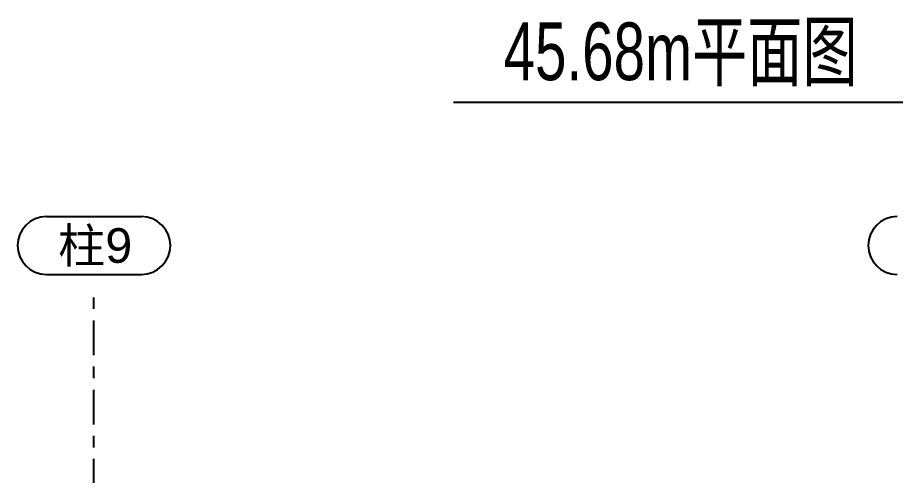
# Model space of a CAD drawing. Extents: x -29293 to 30124, y -19360 to 22650.
# Drawn here: x -4264 to 3332, y -2503 to 1465 of the extents above; entities that cross this region are included whole.
import ezdxf

# ---------------------------------------------------------------- set-up
doc = ezdxf.new("R2010")
doc.units = 0
doc.linetypes.add('XKITLINE00', pattern=[0])
doc.linetypes.add('XKITLINE03', pattern=[6, 3, -1, 1, -1])
doc.layers.add('grid', color=7, linetype='CONTINUOUS')
doc.layers.add('view', color=7, linetype='CONTINUOUS')
doc.styles.add('STYLE_1', font='arial.ttf', dxfattribs={"height": 0.2})

# ---------------------------------------------------------------- blocks, each defined once
blk = doc.blocks.new('*D1178')
at = {"layer": 'grid', "color": 4, "linetype": 'XKITLINE00'}
for p, q in [((993.194, 1550.855), (1001.418, 1550.855)), ((993.194, 1545.855), (1001.418, 1545.855))]:
    blk.add_line(p, q, dxfattribs=at)
at = {"layer": 'grid', "color": 4, "linetype": 'XKITLINE03'}
blk.add_line((997.306, 1376.855), (997.306, 1544.855), dxfattribs=at)
at = {"layer": 'grid', "color": 4, "linetype": 'XKITLINE00'}
for centre, start, end in [((993.194, 1548.355), 90, -90), ((1001.418, 1548.355), -90, 90)]:
    blk.add_arc(centre, 2.5, start, end, dxfattribs=at)
at = {"layer": 'grid', "color": 4, "style": 'STYLE_1'}
blk.add_text('柱9', height=3, dxfattribs=at).set_placement((994.194, 1546.855))
blk = doc.blocks.new('*D1179')
at = {"layer": 'grid', "color": 4, "linetype": 'XKITLINE00'}
blk.add_arc((1066.806, 1548.355), 2.5, 90, -90, dxfattribs=at)

msp = doc.modelspace()

# ---------------------------------------------------------------- linework, layer by layer
at = {"layer": 'view', "color": 1, "linetype": 'XKITLINE00'}
msp.add_line((-492.9, 731.4), (3730.7, 731.4), dxfattribs=at)

# ---------------------------------------------------------------- block references
at = {"layer": 'grid', "xscale": 100, "yscale": 100, "zscale": 100}
for name in ['*D1178', '*D1179']:
    msp.add_blockref(name, (-103333.8, -155345.7), dxfattribs=at)

# ---------------------------------------------------------------- texts
at = {"layer": 'view', "color": 3, "style": 'STYLE_1', "width": 0.7}
msp.add_text('45.68m平面图', height=500, dxfattribs=at).set_placement((-58.3, 922.3))

doc.saveas('drawing.dxf')
